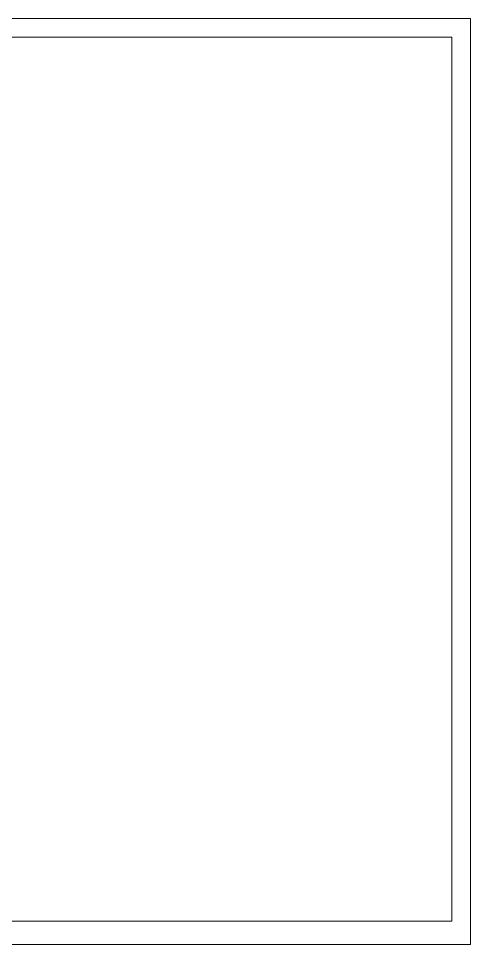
# Model space of a CAD drawing. Header units: millimetres. Extents: x 0 to 297, y 0 to 206.
# Drawn here: x 196.1 to 296.8, y 0 to 206.3 of the extents above; entities that cross this region are included whole.
import ezdxf

# ---------------------------------------------------------------- set-up
doc = ezdxf.new("R2010")
doc.units = ezdxf.units.MM

msp = doc.modelspace()

# ---------------------------------------------------------------- linework, layer by layer
at = {"color": 7, "lineweight": 5}
for points in [[(296.774588, 206.2961), (0.25079, 206.2961)], [(296.774588, 206.2961), (296.774588, 0.0481)], [(0.250613, 0.0481), (296.774411, 0.0481)]]:
    msp.add_lwpolyline(points, dxfattribs=at)
at = {"color": 7, "lineweight": 13}
for points in [[(292.625604, 202.126302), (15.892604, 202.126302)], [(292.625886, 202.126302), (292.625886, 5.212802)], [(15.892886, 5.212802), (292.625886, 5.212802)]]:
    msp.add_lwpolyline(points, dxfattribs=at)

doc.saveas('drawing.dxf')
